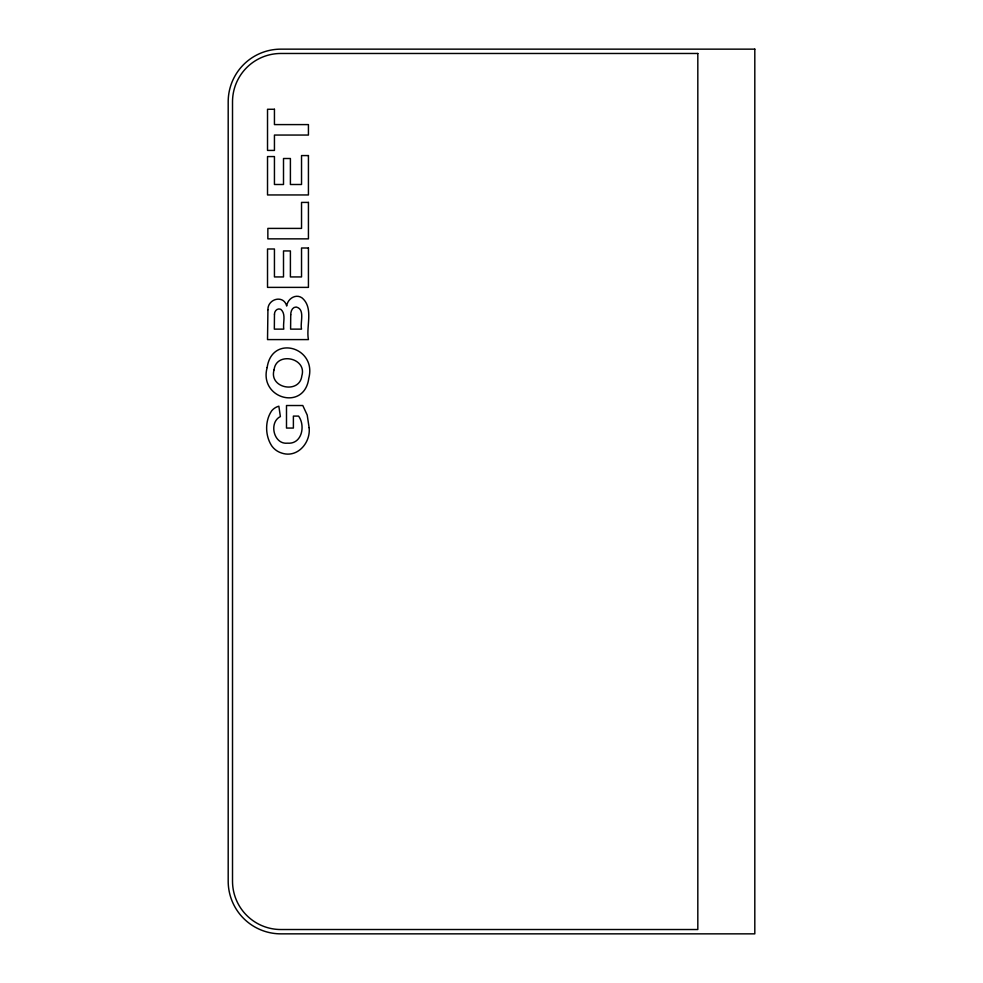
<?xml version="1.0" encoding="UTF-8"?>
<svg xmlns="http://www.w3.org/2000/svg" width="983" height="983" viewBox="0 0 983 983"><rect width="100%" height="100%" fill="white"/><g stroke="black" fill="none" stroke-linecap="round" stroke-linejoin="round"><path stroke-width="1.47" d="M274.466 314.191L274.331 329.133L283.78 329.133C282.699 322.805 286.348 314.044 280.769 309.313C277.489 307.814 274.392 310.935 274.466 314.191M290.735 314.806L290.599 329.133L301.535 329.133C299.889 322.645 305.516 309.129 296.178 307.028C292.184 307.003 290.685 311.488 290.735 314.806M309.117 427.666C310.849 442.596 297.493 458.324 281.802 453.102A19.058 19.058 0 0 1 272.082 446.38C265.054 436.169 264.697 420.933 271.763 410.71A14.045 14.045 0 0 1 278.853 406.2L280.376 416.583C268.617 422.321 273.532 444.672 287.491 443.173C301.941 444.39 305.664 425.786 298.574 416.092L293.389 416.092L293.389 428.06L286.495 428.06L286.495 405.524L302.789 405.524L307.212 415.047L309.117 427.666M267.929 309.719L267.523 339.59L308.429 339.59C305.885 326.43 313.97 307.802 301.99 297.861C295.625 293.413 287.491 298.93 286.692 306.032C283.669 294.359 267.609 298.832 267.929 309.719M267.167 367.531C258.529 398.434 304.447 411.68 308.773 378.295C317.067 347.245 271.849 334.097 267.167 367.531M274.097 369.78C268.457 388.224 299.643 394.392 301.842 375.85C307.31 357.689 276.125 351.373 274.097 369.78M754.809 49.15L280.855 49.15A52.664 52.664 0 0 0 228.191 101.814L228.191 881.186A52.664 52.664 0 0 0 280.855 933.85L754.809 933.85L754.809 49.15M697.819 53.475L280.855 53.475A48.339 48.339 0 0 0 232.516 101.814L232.516 881.186A48.339 48.339 0 0 0 280.855 929.525L697.819 929.525L697.819 53.475M274.441 109.273L267.523 109.273L267.523 150.424L274.441 150.424L274.441 135.052L308.429 135.052L308.429 124.595L274.441 124.595L274.441 109.273M308.429 155.572L301.535 155.572L301.535 184.497L290.403 184.497L290.403 158.509L283.509 158.509L283.509 184.497L274.441 184.497L274.441 156.567L267.523 156.567L267.523 194.953L308.429 194.953L308.429 155.572M308.429 202.412L301.535 202.412L301.535 228.4L267.855 228.4L267.855 238.857L308.429 238.857L308.429 202.412M308.429 247.999L301.535 247.999L301.535 276.936L290.403 276.936L290.403 250.935L283.509 250.935L283.509 276.936L274.441 276.936L274.441 248.994L267.523 248.994L267.523 287.38L308.429 287.38L308.429 247.999"/></g></svg>
